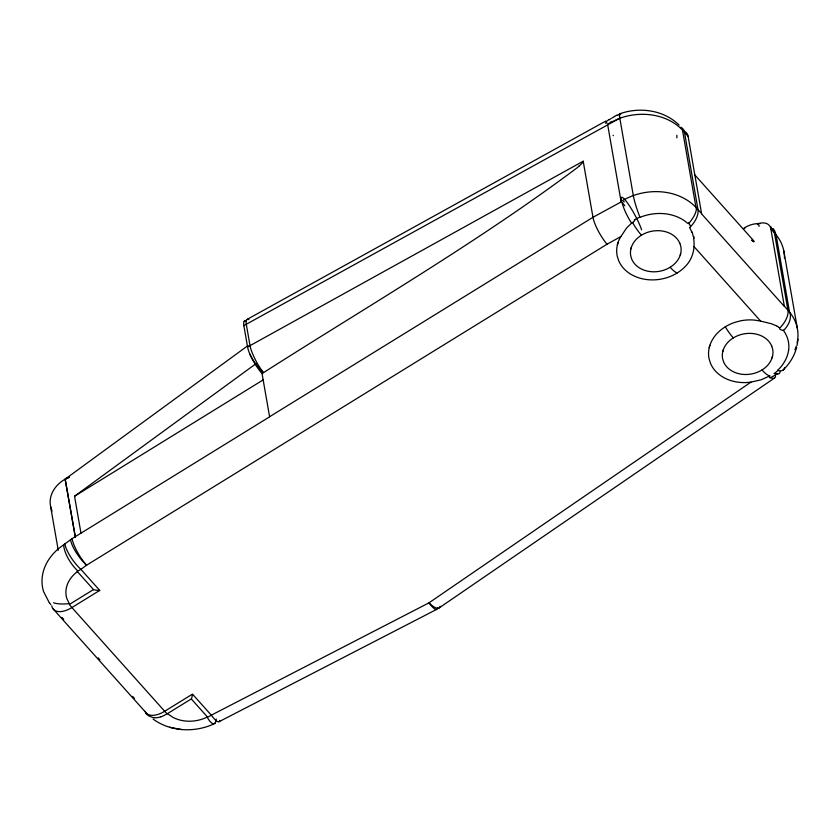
<?xml version="1.0" encoding="UTF-8"?>
<svg xmlns="http://www.w3.org/2000/svg" width="840" height="840" viewBox="0 0 840 840"><rect width="100%" height="100%" fill="white"/><g stroke="black" fill="none" stroke-linecap="round" stroke-linejoin="round"><path stroke-width="1.26" d="M641.456 235.21A21.84 5.838 58.3 0 1 632.436 222.327L626.609 227.976L620.476 237.153A38.85 31.101 -9.9 0 0 617.179 255.927L618.681 260.736A38.85 31.101 -9.9 0 0 648.249 279.72A38.85 31.101 -9.9 0 0 685.083 266.658C692.591 259.371 695.363 248.42 693.577 238.256M619.49 114.912L619.5 114.786A21.84 2.761 70.3 0 1 620.781 114.114M797.066 345.524L798 339.286M617.369 244.986L618.041 242.613M630.903 248.903L631.333 247.349M680.673 253.575L680.243 255.129M709.223 347.687L709.884 345.314M722.747 351.603L723.188 350.049M772.527 356.276L772.097 357.83M796.625 347.424C794.399 356.097 789.474 363.899 783.069 370.104M582.939 162.026L583.118 161.648A1.365 0.735 -41.8 0 0 583.191 161.207L247.579 347.004A21.767 5.817 58.3 0 0 249.322 352.81L249.827 354.05A21.924 5.859 58.3 0 0 262.048 373.538L269.588 416.735L592.977 217.297L621.327 201.831M579.18 166.026L578.582 166.551A52.553 28.171 -41.8 0 1 577.111 167.811C477.089 242.634 368.676 305.55 263.487 372.656A21.84 5.176 61.1 0 1 249.995 345.471L246.288 324.24A21.84 5.176 61.1 0 1 249.029 319.673M269.608 416.84L71.946 538.734L63.305 545.076A54.306 43.48 -9.9 0 0 43.617 591.686L49.213 602.563M75.275 537.138L65.153 479.136L248.052 345.524M80.986 533.201L74.529 496.241L256 363.668M247.579 347.004L243.873 325.762L245.301 324.818L619.804 118.188M439.005 608.013L774.459 378.063M769.702 375.921L761.103 379.796L750.96 382.127L428.988 602.837L211.312 715.176A21.84 11.708 -41.8 0 1 207.575 717.171L207.407 716.95A32.477 26.009 -9.9 0 1 173.24 717.528L167.412 713.654L191.289 698.933L207.375 716.919M609.242 119.7L610.942 118.629M607.562 124.1L610.953 122.231M262.048 373.538L263.477 372.656A21.84 6.857 53.8 0 1 249.827 354.05M74.529 496.241L263.277 379.827M620.802 236.607L607.016 244.23L86.573 565.204L80.892 569.352A21.84 11.708 -41.8 0 1 77.154 571.347L93.482 589.575L69.605 604.307L66.832 598.553A32.487 26.009 -9.9 0 1 76.01 572.733A32.361 25.914 -9.9 0 1 77.427 571.62M611.867 118.094L614.554 116.54M605.714 121.097L246.95 319.483M219.146 721.654L436.81 609.315M617.001 115.29L620.413 113.831M215.45 723.167C195.951 732.889 170.877 732.144 153.079 719.082M612.202 121.716L619.815 118.241A54.327 43.502 -9.9 0 1 682.51 130.179M619.973 113.715C639.775 106.691 663.863 110.019 679.119 125.087M759.958 223.703L757.333 223.818L758.268 224.501M181.65 729.572L169.607 727.251M760.725 321.121L771.477 323.788L776.937 326.014M744.87 228.659L743.988 228.144L744.618 227.734A22.89 12.264 -41.8 0 1 757.176 223.766M779.142 327.516L779.783 328.072A21.84 11.708 -41.8 0 0 787.931 310.181L774.438 232.859A21.84 11.708 -41.8 0 0 771.278 228.102M772.453 229.142L774.018 230.832M53.204 609.01L146.79 713.57M696.003 207.732A21.861 17.504 -9.9 0 1 697.988 209.612L701.589 213.633L688.097 136.311L684.485 132.29A21.84 17.482 -9.9 0 0 682.542 130.431L695.982 207.48A54.327 43.502 -9.9 0 0 633.308 195.562A54.443 43.596 -9.9 0 0 625.905 198.744L624.278 199.595A54.254 43.449 -9.9 0 0 621.065 201.464L607.614 124.415M758.363 223.545A21.84 11.708 -41.8 0 1 770.826 228.827L774.438 232.859A21.893 17.535 -9.9 0 1 776.097 235.064L789.537 312.113A54.327 43.502 -9.9 0 1 797.16 342.741M694.523 174.573L753.9 240.975M701.631 213.927L784.371 306.443M693.956 246.55L760.63 321.101L754.446 320.082A38.85 31.101 -9.9 0 0 740.733 320.806L734.885 322.35A38.85 31.101 -9.9 0 0 709.034 358.628L710.535 363.437A38.85 31.101 -9.9 0 0 750.96 382.127M65.153 479.136L75.421 537.128M61.992 617.389L63.714 619.311M98.186 657.856L99.908 659.788M132.667 696.402L134.389 698.334M49.371 602.774L50.809 604.632M624.845 205.769L622.051 202.44A21.851 5.176 61.1 0 0 631.512 223.115M606.323 122.546L605.787 121.58M692.139 231.914L693.347 236.68M789.6 312.396L789.611 312.417A21.893 17.525 -9.9 0 0 787.931 310.181L784.329 306.149L770.826 228.827M797.307 328.209L783.804 250.856M583.191 161.207L592.977 217.297A21.851 5.513 59.7 0 0 607.016 244.23M50.61 506.499L58.254 550.316M619.532 116.225L619.542 116.288A21.84 2.761 70.3 0 0 619.815 118.241L633.308 195.562A21.84 2.761 70.3 0 0 639.996 217.361A41.633 33.128 -11.8 0 1 687.708 223.367M751.748 240.093A32.487 26.009 -9.9 0 1 753.848 241.584M52.122 511.025A32.487 26.009 -9.9 0 1 68.66 477.362M65.331 479.346A32.487 26.009 -9.9 0 1 69.479 477.309M751.79 240.366A32.487 26.009 -9.9 0 1 753.858 241.836M605.567 123.207A21.242 5.712 19.6 0 1 606.848 122.84M613.085 135.324A22.732 1.155 52.4 0 1 613.357 135.671M606.617 121.275A49.182 46.032 65.2 0 1 609.137 119.532M614.418 116.456A25.557 13.367 -15.5 0 1 616.885 115.195M610.848 122.084A14.133 10.574 -12.1 0 1 612.119 121.558M680.768 127.229A21.84 11.708 -41.8 0 1 684.485 132.29L697.988 209.612A21.84 11.708 -41.8 0 1 689.84 227.504M192.559 694.533A43.249 8.348 -85.1 0 1 191.331 699.363M167.16 713.822A21.851 5.838 58.3 0 1 164.682 711.27L71.915 607.551A21.84 5.838 58.3 0 1 69.342 604.453M145.089 711.312A21.84 11.708 -41.8 0 0 164.682 711.27L192.486 694.124L211.312 715.176A21.84 4.767 62.7 0 0 219.839 720.468M51.765 605.808A21.84 11.708 -41.8 0 0 71.915 607.551L99.719 590.404L80.892 569.352A21.84 6.857 53.8 0 1 64.817 543.869M99.75 590.541A43.249 24.696 12.8 0 1 93.471 589.712M70.497 539.721A21.84 6.857 53.8 0 0 86.573 565.204A21.84 5.838 58.3 0 1 72.051 538.671M677.177 272.99A21.84 5.838 58.3 0 1 670.131 267.267M683.802 131.008A21.84 11.708 -41.8 0 1 688.097 136.311M676.883 135.303A20.843 4.935 -82.7 0 1 676.861 137.791M582.981 162.172A14.627 7.843 -41.8 0 1 579.127 165.942M776.024 234.759A54.327 43.502 -9.9 0 1 784.486 258.111M774.512 230.58A21.042 15.11 -26.4 0 1 775.761 234.833M796.204 346.311A54.327 43.502 -9.9 0 1 794.924 349.766M437.567 607.761A21.84 4.767 62.7 0 1 428.988 602.837A21.84 6.479 55.6 0 0 440.087 606.218M167.108 713.633A21.767 13.125 -49.2 0 1 160.986 716.846M216.237 719.009A21.777 6.058 73.4 0 1 207.564 717.875M789.852 312.312A21.819 15.383 -32.2 0 1 783.657 330.372M775.603 375.837A21.84 6.479 55.6 0 1 768.684 376.488M696.339 207.491A21.809 9.135 -43.6 0 1 688.517 223.692M689.65 227.651A23.457 19.667 -54.5 0 1 691.667 232.145M690.459 226.17A13.209 6.174 77.1 0 1 688.852 222.464M777.158 326.256A22.533 18.806 -45.2 0 1 779.121 327.537M783.258 330.488A13.188 8.915 78.8 0 1 779.562 328.881M773.01 228.543A5.67 1.522 32.9 0 1 774.102 229.96M770.69 226.79A6.92 3.098 49.7 0 1 771.393 227.335M77.186 570.339A21.777 8.694 56.7 0 1 63.651 545.37M69.363 603.572A21.693 8.326 -8.8 0 1 53.519 602.805M160.629 716.877A21.809 13.524 -50.3 0 1 154.35 717.738M154.277 717.654A21.829 13.892 -52.9 0 1 149.047 715.659M148.816 715.89A21.42 13.734 -59.5 0 1 145.583 712.908M784.654 367.51A21.84 8.547 45.4 0 1 777.62 370.409M777.819 370.545A41.727 33.904 -10.7 0 1 774.302 373.538M777.577 370.377A41.549 33.39 -11.9 0 0 784.885 361.095A41.465 33.306 -12.1 0 0 788.582 350.196M780.098 371.679A21.693 6.625 43.9 0 1 774.154 373.433M777.609 373.38A15.319 4.253 -27.9 0 1 769.913 377.947M634.337 219.828A41.696 33.39 -11.5 0 1 639.87 217.14M733.299 337.911A21.84 5.838 58.3 0 1 725.308 326.802M769.776 375.879A21.84 5.838 58.3 0 1 761.975 369.968M783.185 330.131A41.433 33.212 -11.4 0 1 788.645 350.196M634.851 220.343A14.459 12.621 -68.1 0 1 632.709 222.705M624.299 201.947A15.246 5.554 8.9 0 1 623.469 201.484M621.39 200.519A21.714 3.339 61.5 0 1 628.331 204.162A21.714 3.339 61.5 0 1 641.613 229.814M693.966 236.67A48.468 40.887 19.1 0 1 694.155 238.266M244.136 321.5A21.924 5.859 58.3 0 1 246.456 320.786M246.593 320.492A21.84 6.857 53.8 0 0 244.146 321.5L243.947 321.909A21.767 5.817 58.3 0 0 243.873 325.762M758.384 225.887A23.762 9.702 -3.5 0 1 759.528 225.992M619.479 115.164L619.521 116.109L619.479 115.059M771.708 346.038L771.666 345.944A25.473 20.402 -9.9 0 0 741.552 334.404A25.473 20.402 -9.9 0 0 722.631 358.785L723.618 361.935A25.473 20.402 -9.9 0 0 753.732 373.475A25.473 20.402 -9.9 0 0 772.653 349.094L771.708 346.038M679.854 243.338L679.812 243.243A25.473 20.402 -9.9 0 0 649.698 231.703A25.473 20.402 -9.9 0 0 630.777 256.084L631.764 259.234A25.473 20.402 -9.9 0 0 661.878 270.774A25.473 20.402 -9.9 0 0 680.799 246.393L679.854 243.338"/></g></svg>
